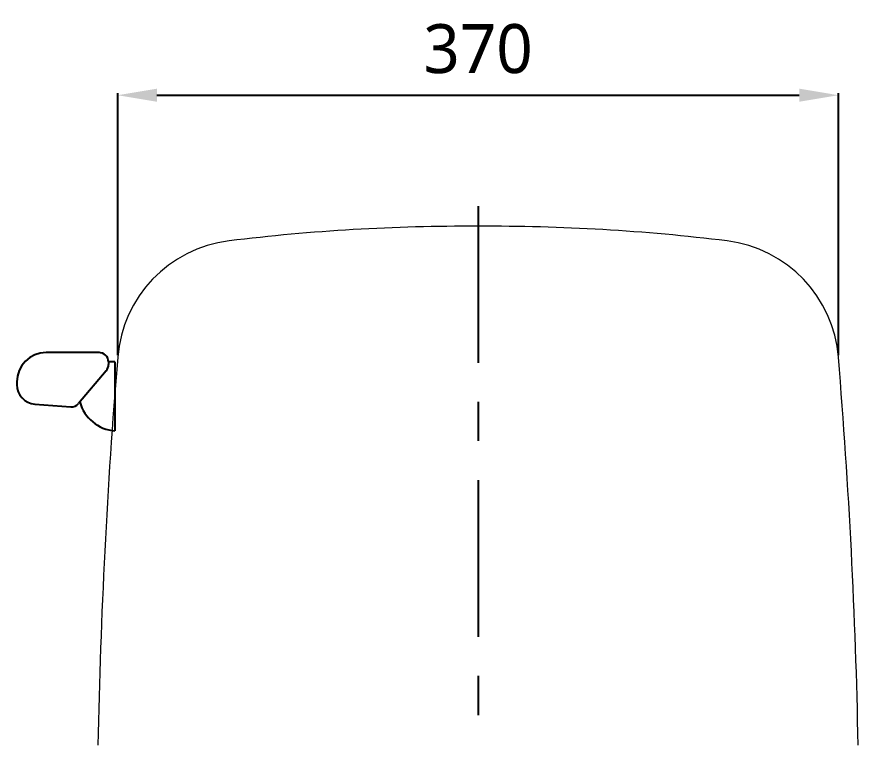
# Model space of a CAD drawing. Header units: millimetres. Extents: x 7763 to 10330, y 539 to 2772.
# Drawn here: x 9079.3 to 9508.9, y 1183.6 to 1555.6 of the extents above; entities that cross this region are included whole.
import ezdxf

# ---------------------------------------------------------------- set-up
doc = ezdxf.new("R2010")
doc.units = ezdxf.units.MM
doc.linetypes.add('CENTER', pattern=[7, 4, -1, 1, -1])
doc.layers.add('CENTER', color=2, linetype='CENTER')
doc.layers.add('FAUCET', color=4, linetype='Continuous')
doc.styles.add('GHS', font='romans.shx', dxfattribs={"bigfont": 'whgtxt.shx'})
doc.styles.get("Standard").update_dxf_attribs({"font": 'NanumGothic.ttf'})
doc.dimstyles.new('AM_ISO$0', dxfattribs={"dimtxt": 3.5, "dimasz": 2.5, "dimexe": 1, "dimexo": 1, "dimgap": 0.8, "dimtad": 1, "dimdec": 0, "dimlfac": 10, "dimdsep": 46, "dimtxsty": 'Standard', "dimcen": 0, "dimclrd": 256, "dimclre": 256, "dimclrt": 2, "dimadec": 0, "dimazin": 2, "dimtp": 0.1, "dimtm": 0.1, "dimtfac": 0.71, "dimtdec": 0, "dimtmove": 0, "dimatfit": 3, "dimfxl": 0, "dimlwd": -1, "dimlwe": -1, "dimarcsym": 0})

# ---------------------------------------------------------------- blocks, each defined once
blk = doc.blocks.new('*D22')
at = {"color": 3}
for p, q in [((9130.82, 1382.67), (9130.82, 1516.52)), ((9150.82, 1515.52), (9478.86, 1515.52)), ((9498.86, 1382.67), (9498.86, 1516.52))]:
    blk.add_line(p, q, dxfattribs=at)
for points in [[(9150.82, 1518.86), (9150.82, 1512.19), (9130.82, 1515.52)], [(9478.86, 1518.86), (9478.86, 1512.19), (9498.86, 1515.52)]]:
    blk.add_solid(points, dxfattribs=at)
at = {"layer": 'DEFPOINTS', "color": 0}
for p in [(9498.86, 1515.52), (9130.82, 1381.67), (9498.86, 1381.67)]:
    blk.add_point(p, dxfattribs=at)
at = {"color": 2, "insert": (9314.84, 1539.15), "char_height": 25, "attachment_point": 5, "style": 'GHS'}
blk.add_mtext('{\\fNanumGothic|b0|i0|c129|p50;370}', dxfattribs=at)

msp = doc.modelspace()

# ---------------------------------------------------------------- linework, layer by layer
at = {"color": 0, "linetype": 'Continuous', "lineweight": 0}
for centre, radius, start, end in [((9309.7566, 448.56825), 1000.01876, 89.70876466, 97.01142359), ((9319.92278, 448.56825), 1000.01876, 82.98857641, 90.29123534), ((9195.62145, 1376.59479), 65, 97.0114236, 175.5252371), ((9434.05794, 1376.59479), 65, 4.4747629, 82.9885764), ((12262.50918, 1122.94411), 3142.35847, 175.27728083, 178.89464707), ((6367.17021, 1122.94411), 3142.35847, 1.10535293, 4.72271917)]:
    msp.add_arc(centre, radius, start, end, dxfattribs=at)
at = {"layer": 'CENTER', "color": 1, "linetype": 'CENTER', "ltscale": 20}
msp.add_lwpolyline([(9314.83969, 1458.92189), (9314.83969, 718.20995)], dxfattribs=at)
at = {"layer": 'FAUCET', "color": 0}
for p, q in [((9121.56046, 1384.06515), (9094.31283, 1384.06515)), ((9126.12503, 1379.28838), (9126.12503, 1377.91701)), ((9129.31283, 1379.28838), (9126.12503, 1379.28838)), ((9129.31283, 1379.28838), (9129.31283, 1376.10058)), ((9124.99361, 1374.82831), (9110.7602, 1358.007)), ((9129.31283, 1376.10058), (9129.31283, 1347.25295)), ((9079.31283, 1369.06515), (9079.31283, 1367.69709)), ((9088.54786, 1357.7264), (9106.89279, 1356.31893)), ((9129.31283, 1347.25295), (9129.31283, 1344.06515))]:
    msp.add_line(p, q, dxfattribs=at)
for centre, radius, start, end in [((9094.31283, 1369.06515), 15, 90, 180), ((9121.34333, 1379.28838), 4.7817, 0, 92.6025622), ((9121.34333, 1377.91701), 4.7817, 319.7636417, 0), ((9089.31283, 1367.69709), 10, 180, 265.6127293), ((9107.10991, 1361.0957), 4.7817, 267.3974378, 319.7636417), ((9131.14036, 1364.43623), 20.45289, 195.8720075, 264.8736045)]:
    msp.add_arc(centre, radius, start, end, dxfattribs=at)

# ---------------------------------------------------------------- dimensions: what is measured, and where the dimension line sits
at = {"color": 3}
dim = msp.add_linear_dim(base=(9498.8598, 1515.52357), p1=(9130.81958, 1381.66609), p2=(9498.8598, 1381.66609), text='{\\fNanumGothic|b0|i0|c129|p50;370}', dimstyle='AM_ISO$0', override={"dimtxt": 25, "dimasz": 20, "dimgap": 10, "dimtoh": 1, "dimlfac": 1, "dimtxsty": 'GHS', "dimclrd": 3, "dimclre": 3, "dimtdec": 2}, dxfattribs=at)
dim.commit()
dim.dimension.update_dxf_attribs({"geometry": '*D22', "text_midpoint": (9314.83969, 1539.15018)})

doc.saveas('drawing.dxf')
